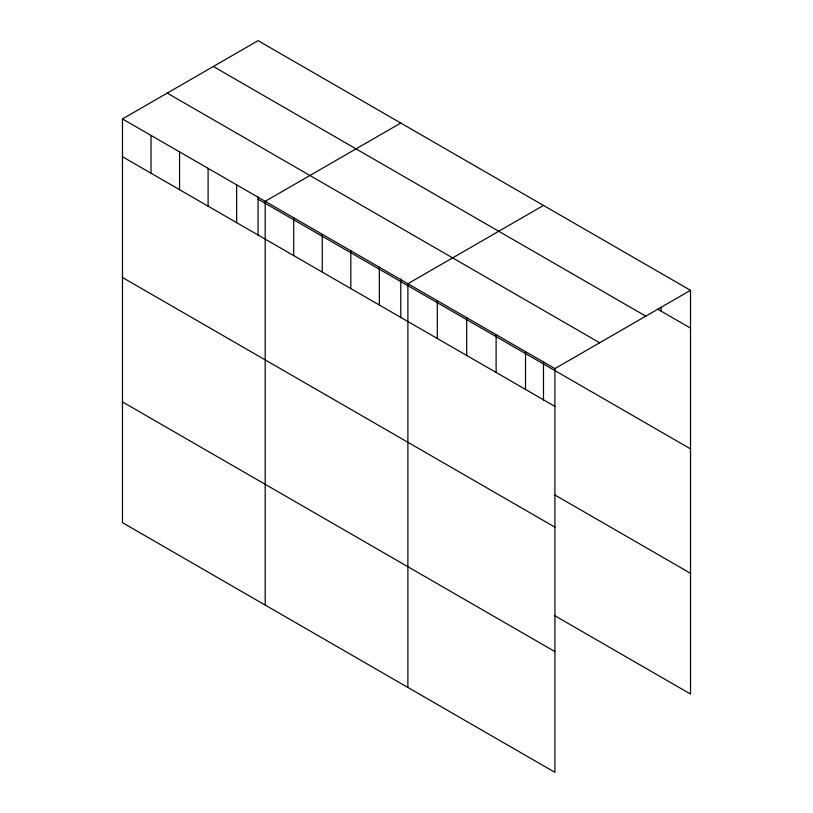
<?xml version="1.0" encoding="UTF-8"?>
<svg xmlns="http://www.w3.org/2000/svg" width="813" height="813" viewBox="0 0 813 813"><rect width="100%" height="100%" fill="white"/><g stroke="black" fill="none" stroke-linecap="round" stroke-linejoin="round"><path stroke-width="1.22" d="M122.478 118.942L554.923 368.604L554.923 772.35L122.478 522.678L122.478 118.942L258.077 40.65L690.522 290.322L690.522 694.058L554.385 615.461M400.779 123.037L265.18 201.329L265.18 605.075M543.49 205.435L407.892 283.717L407.892 687.463M554.923 368.604L690.522 290.322M657.849 309.255L690.522 328.117M213.331 66.483L645.776 316.155M167.224 93.099L599.669 342.771M258.077 199.205L690.522 448.878M122.478 156.736L554.923 406.409M554.385 494.7L690.522 573.297M122.478 277.497L554.923 527.17M122.478 401.917L554.923 651.589M661.111 307.365L661.111 311.135M543.49 361.48L543.49 400.077M525.513 351.633L525.513 389.427M496.113 334.651L496.113 372.445M466.703 317.67L466.703 355.474M437.303 300.698L437.303 338.493M400.779 279.083L400.779 317.68M379.346 267.243L379.346 305.038M350.81 250.76L350.81 288.564M322.263 234.286L322.263 272.081M293.727 217.803L293.727 255.607M258.077 196.695L258.077 235.292M236.644 184.846L236.644 222.65M208.098 168.372L208.098 206.167M179.561 151.889L179.561 189.693M151.015 135.415L151.015 173.21"/></g></svg>
